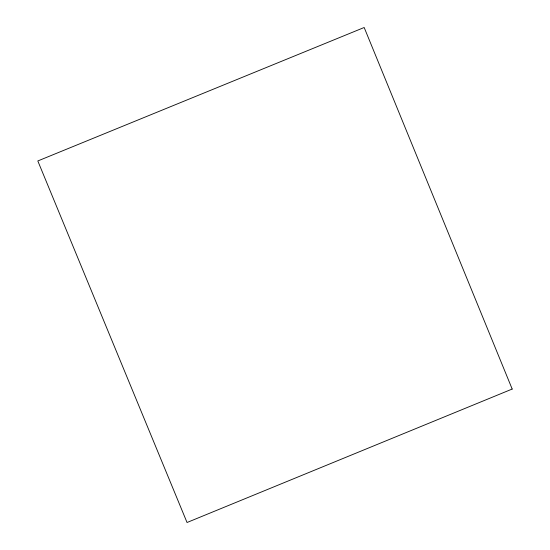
<?xml version="1.0" encoding="UTF-8"?>
<svg xmlns="http://www.w3.org/2000/svg" width="550" height="550" viewBox="0 0 550 550"><rect width="100%" height="100%" fill="white"/><g stroke="black" fill="none" stroke-linecap="round" stroke-linejoin="round"><path stroke-width="0.82" d="M512.188 389.049L187.041 522.5L37.812 160.958L364.176 27.5L512.188 389.049"/></g></svg>
